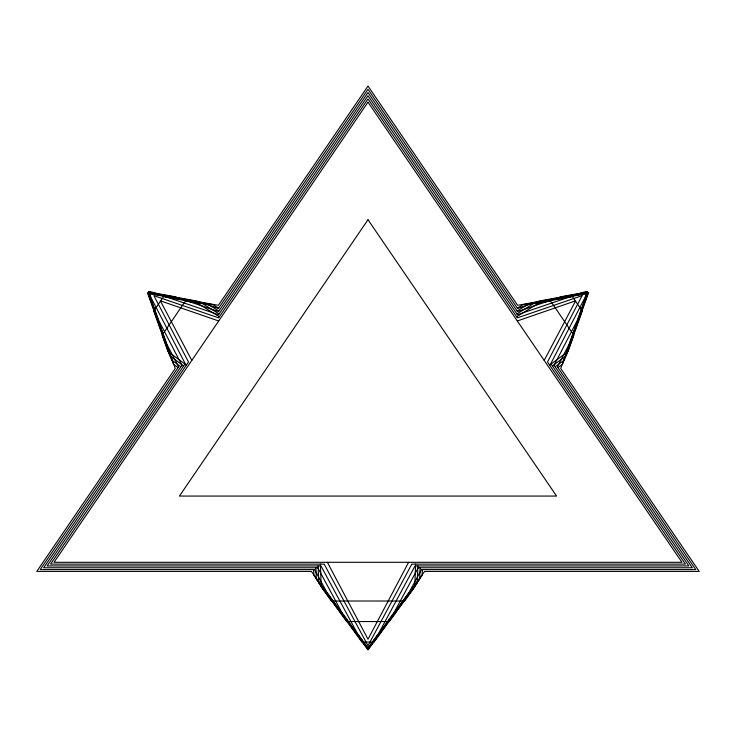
<?xml version="1.0" encoding="UTF-8"?>
<svg xmlns="http://www.w3.org/2000/svg" width="736" height="736" viewBox="0 0 736 736"><rect width="100%" height="100%" fill="white"/><g stroke="black" fill="none" stroke-linecap="round" stroke-linejoin="round"><path stroke-width="1.1" d="M415.601 564.116L414.764 586.969L404.57 601.018L331.43 601.018L321.236 586.969L320.399 564.116M417.855 565.938L417.229 583.078L389.326 621.552L346.674 621.552L318.771 583.078L318.145 565.938M420.118 567.76L419.695 579.186L374.072 642.077L361.928 642.077L316.305 579.186L315.882 567.76M422.372 569.581L422.16 575.294L368 649.952L313.84 575.294L313.628 569.581M408.636 562.304L368 639.225L327.364 562.304M544.189 360.392L575.681 300.785L517.307 320.979M549.626 365.12L568.026 351.55L573.887 335.202L550.528 300.978L538.642 303.122L516.635 316.774M552.396 365.958L566.196 355.782L582.25 311.043L572.415 296.636L533.388 303.674L516.884 313.913M555.174 366.795L564.374 360.005L588.276 293.379L528.135 304.216L517.132 311.043M557.943 367.632L562.543 364.237L588.092 293.011L522.882 304.768L517.38 308.182M218.693 320.979L160.319 300.785L191.811 360.392M218.62 308.182L213.118 304.768L147.908 293.011L173.457 364.237L178.057 367.632M218.868 311.043L207.865 304.216L147.724 293.379L171.626 360.005L180.826 366.795M219.116 313.913L202.612 303.674L163.585 296.636L153.75 311.043L169.804 355.782L183.604 365.958M219.365 316.774L197.358 303.122L185.472 300.978L162.113 335.202L167.974 351.55L186.374 365.12M587.383 291.548L584.724 298.098L550.804 363.621L688.868 565.938L415.03 565.938L378.884 632.978L368 647.974L357.116 632.978L320.97 565.938L47.132 565.938L185.196 363.621L151.276 298.098L148.617 291.548L152.711 292.293L218.564 314.714L368 95.735L517.436 314.714L583.289 292.293L587.383 291.548M587.567 291.916L577.438 320.142L554.107 365.231L692.309 567.76L418.232 567.76L394.128 612.453L368 648.471L341.872 612.453L317.768 567.76L43.691 567.76L181.893 365.231L158.562 320.142L148.433 291.916L174.598 296.636L218.5 311.586L368 92.506L517.5 311.586L561.402 296.636L587.567 291.916M587.742 292.284L569.084 344.301L557.419 366.85L695.759 569.581L421.424 569.581L409.372 591.928L368 648.959L326.628 591.928L314.576 569.581L40.241 569.581L178.581 366.85L166.916 344.301L148.258 292.284L196.484 300.978L218.436 308.448L368 89.277L517.564 308.448L539.516 300.978L587.742 292.284M587.917 292.643L560.722 368.469L699.2 571.403L424.626 571.403L368 649.456L311.374 571.403L36.8 571.403L175.278 368.469L148.083 292.643L218.371 305.32L368 86.048L517.629 305.32L587.917 292.643M582.112 295.66L547.501 362.002L685.418 564.116L411.829 564.116L368 645.748L324.171 564.116L50.582 564.116L188.499 362.002L153.888 295.66L218.629 317.851L368 98.964L517.371 317.851L582.112 295.66M368 102.184L54.022 562.304L681.978 562.304L368 102.184M368 219.705L179.418 496.064L556.582 496.064L368 219.705"/></g></svg>
